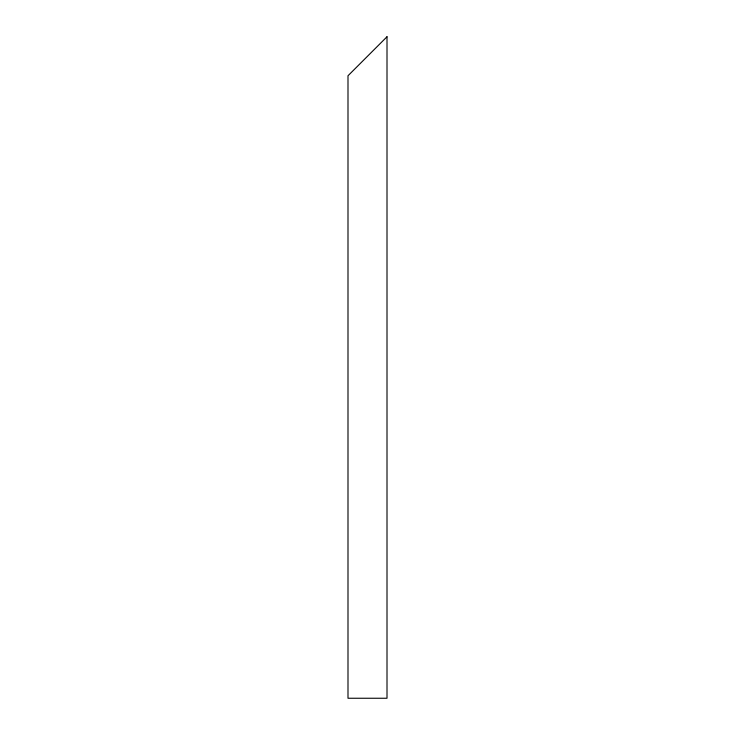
<?xml version="1.0" encoding="UTF-8"?>
<svg xmlns="http://www.w3.org/2000/svg" width="735" height="735" viewBox="0 0 735 735"><rect width="100%" height="100%" fill="white"/><g stroke="black" fill="none" stroke-linecap="round" stroke-linejoin="round"><path stroke-width="1.1" d="M387.005 36.75L347.995 75.76L347.995 698.25L387.005 698.25L387.005 36.75"/></g></svg>
